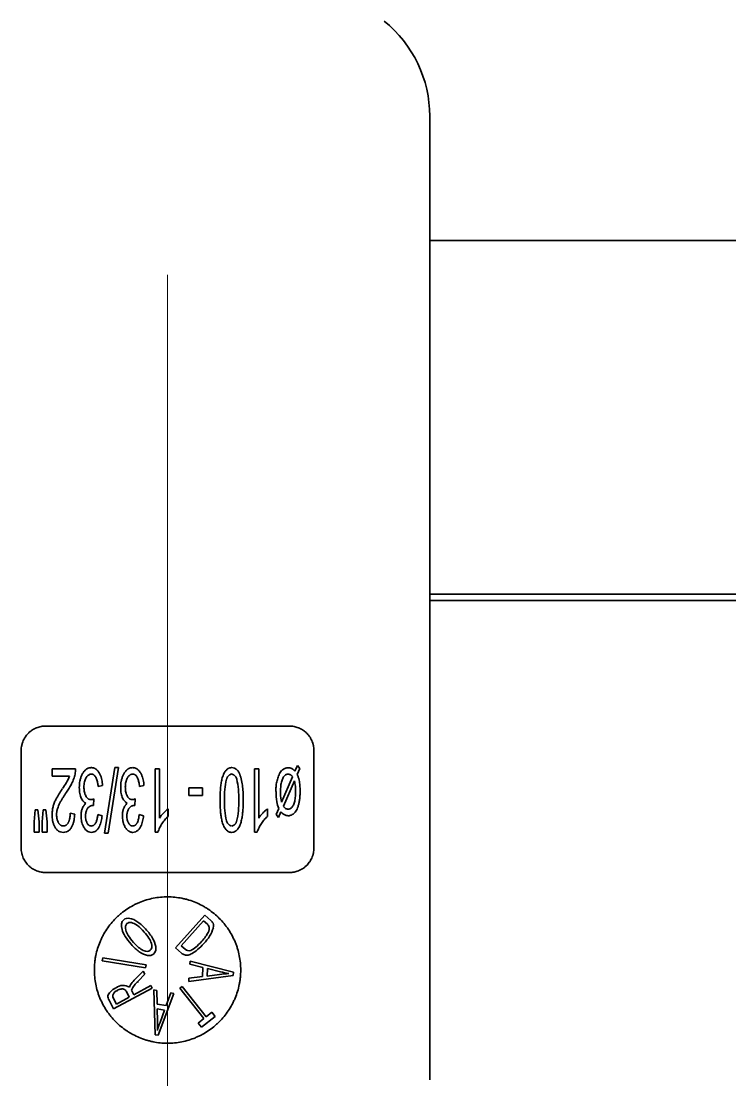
# Model space of a CAD drawing. Extents: x 5819 to 10669, y -850 to 3886.
# Drawn here: x 8654.17 to 8683.22, y 2699.13 to 2742.52 of the extents above; entities that cross this region are included whole.
import ezdxf

# ---------------------------------------------------------------- set-up
doc = ezdxf.new("R2010")
doc.units = 0
doc.header["$LTSCALE"] = 5
doc.layers.get('0').update_dxf_attribs({"linetype": 'CONTINUOUS', "lineweight": 0})
doc.layers.add('1', color=7, linetype='CONTINUOUS', true_color=0xffffff)

msp = doc.modelspace()

# ---------------------------------------------------------------- linework, layer by layer
at = {"color": 4}
msp.add_line((8660.173, 2732.126), (8660.173, 2632.126), dxfattribs=at)
at = {"layer": '1', "color": 7, "linetype": 'Continuous', "lineweight": 35}
for p, q in [((8670.923, 2699.126), (8670.923, 2738.626)), ((9198.073, 2733.526), (8670.923, 2733.526)), ((8850.538, 2719.037), (8670.923, 2719.037)), ((8850.551, 2718.778), (8670.923, 2718.778)), ((8665.173, 2713.626), (8655.173, 2713.626)), ((8654.173, 2708.626), (8654.173, 2712.626)), ((8666.173, 2712.626), (8666.173, 2708.626)), ((8655.439, 2711.879), (8656.404, 2711.879)), ((8655.439, 2711.879), (8655.439, 2711.571)), ((8657.593, 2709.235), (8658.015, 2711.922)), ((8658.159, 2711.922), (8657.737, 2709.235)), ((8658.015, 2711.922), (8658.159, 2711.922)), ((8659.664, 2711.879), (8659.842, 2711.879)), ((8659.664, 2711.879), (8659.664, 2709.279)), ((8659.842, 2709.845), (8659.842, 2711.879)), ((8663.734, 2711.879), (8663.912, 2711.879)), ((8663.734, 2711.879), (8663.734, 2709.279)), ((8663.912, 2709.845), (8663.912, 2711.879)), ((8665.397, 2711.778), (8665.5, 2712.017)), ((8665.595, 2711.89), (8665.488, 2711.643)), ((8665.5, 2712.017), (8665.595, 2711.89)), ((8656.154, 2711.571), (8655.439, 2711.571)), ((8664.85, 2710.513), (8665.296, 2711.548)), ((8665.375, 2711.381), (8664.925, 2710.341)), ((8657.509, 2711.189), (8657.331, 2711.147)), ((8659.206, 2711.189), (8659.027, 2711.147)), ((8661.051, 2711.098), (8661.602, 2711.098)), ((8661.051, 2711.098), (8661.051, 2710.777)), ((8661.602, 2710.777), (8661.602, 2711.098)), ((8657.137, 2710.366), (8657.157, 2710.646)), ((8658.833, 2710.367), (8658.853, 2710.646)), ((8661.602, 2710.777), (8661.051, 2710.777)), ((8654.705, 2709.705), (8654.753, 2710.2)), ((8654.753, 2710.2), (8654.86, 2710.2)), ((8654.86, 2710.2), (8654.909, 2709.705)), ((8655.034, 2709.705), (8655.08, 2710.2)), ((8655.08, 2710.2), (8655.189, 2710.2)), ((8655.189, 2710.2), (8655.238, 2709.705)), ((8656.186, 2710.053), (8656.37, 2710.02)), ((8657.313, 2710), (8657.492, 2709.942)), ((8659.01, 2710), (8659.188, 2709.942)), ((8660.201, 2709.92), (8660.201, 2710.229)), ((8664.271, 2709.92), (8664.271, 2710.229)), ((8664.63, 2710.004), (8664.737, 2710.25)), ((8664.727, 2709.879), (8664.63, 2710.004)), ((8664.824, 2710.106), (8664.727, 2709.879)), ((8654.705, 2709.705), (8654.705, 2709.279)), ((8654.909, 2709.279), (8654.909, 2709.705)), ((8655.034, 2709.705), (8655.034, 2709.279)), ((8655.238, 2709.279), (8655.238, 2709.705)), ((8654.909, 2709.279), (8654.705, 2709.279)), ((8655.238, 2709.279), (8655.034, 2709.279)), ((8657.737, 2709.235), (8657.593, 2709.235)), ((8659.778, 2709.279), (8659.664, 2709.279)), ((8663.852, 2709.279), (8663.734, 2709.279)), ((8655.173, 2707.626), (8665.173, 2707.626)), ((8661.705, 2705.878), (8660.506, 2704.535)), ((8660.737, 2704.614), (8661.652, 2705.64)), ((8661.652, 2705.64), (8661.806, 2705.502)), ((8661.948, 2705.661), (8661.705, 2705.878)), ((8660.506, 2704.535), (8660.748, 2704.319)), ((8660.891, 2704.477), (8660.737, 2704.614)), ((8657.519, 2704.127), (8657.5, 2704.01)), ((8657.5, 2704.01), (8659.275, 2703.716)), ((8659.295, 2703.834), (8657.519, 2704.127)), ((8661.089, 2703.866), (8661.097, 2703.992)), ((8662.872, 2703.535), (8661.097, 2703.992)), ((8659.173, 2703.584), (8658.81, 2703.209)), ((8658.97, 2703.171), (8659.244, 2703.454)), ((8659.244, 2703.454), (8659.173, 2703.584)), ((8659.275, 2703.716), (8659.295, 2703.834)), ((8661.089, 2703.866), (8661.627, 2703.735)), ((8661.627, 2703.735), (8661.604, 2703.357)), ((8661.799, 2703.382), (8661.818, 2703.687)), ((8662.303, 2703.444), (8661.799, 2703.382)), ((8661.818, 2703.687), (8662.34, 2703.556)), ((8662.872, 2703.535), (8662.864, 2703.408)), ((8661.045, 2703.151), (8662.864, 2703.408)), ((8661.045, 2703.151), (8661.053, 2703.287)), ((8661.604, 2703.357), (8661.053, 2703.287)), ((8657.964, 2702.033), (8659.549, 2702.887)), ((8658.486, 2702.74), (8658.607, 2702.515)), ((8658.788, 2702.613), (8658.718, 2702.743)), ((8659.492, 2702.992), (8658.788, 2702.613)), ((8659.549, 2702.887), (8659.492, 2702.992)), ((8659.739, 2702.788), (8659.605, 2702.811)), ((8659.605, 2702.811), (8659.66, 2700.975)), ((8659.739, 2702.788), (8659.748, 2702.234)), ((8659.786, 2700.953), (8660.435, 2702.667)), ((8660.311, 2702.689), (8660.121, 2702.169)), ((8660.435, 2702.667), (8660.311, 2702.689)), ((8660.776, 2702.956), (8660.683, 2702.882)), ((8660.683, 2702.882), (8661.666, 2701.636)), ((8661.76, 2701.71), (8660.776, 2702.956)), ((8657.775, 2702.385), (8657.964, 2702.033)), ((8658.083, 2702.233), (8657.933, 2702.511)), ((8658.607, 2702.515), (8658.083, 2702.233)), ((8660.121, 2702.169), (8659.748, 2702.234)), ((8659.751, 2702.037), (8659.758, 2701.529)), ((8659.751, 2702.037), (8660.053, 2701.984)), ((8660.053, 2701.984), (8659.865, 2701.479)), ((8661.565, 2701.285), (8662.124, 2701.727)), ((8661.992, 2701.893), (8661.76, 2701.71)), ((8662.124, 2701.727), (8661.992, 2701.893)), ((8661.666, 2701.636), (8661.433, 2701.452)), ((8661.433, 2701.452), (8661.565, 2701.285)), ((8659.66, 2700.975), (8659.786, 2700.953))]:
    msp.add_line(p, q, dxfattribs=at)
for centre, radius, start, end in [((8665.923, 2738.626), 5, 0, 51.1508), ((8661.678, 2705.358), 0.405, 27.0957, 48.2605), ((8660.553, 2705.825), 1.569, 315.1419, 342.8269), ((8661.631, 2705.306), 0.263, 17.1388, 48.2605), ((8661.741, 2705.434), 0.317, 346.8867, 20.1022), ((8661.044, 2704.648), 0.23, 228.2605, 291.4392), ((8663.375, 2695.403), 8.112, 94.9161, 97.5911), ((8663.385, 2707.727), 4.3, 255.9385, 260.5571), ((8658.986, 2702.814), 0.39, 149.005, 164.3647), ((8659.857, 2702.193), 1.459, 135.875, 145.744), ((8659.537, 2702.43), 0.922, 127.4414, 155.8018), ((8658.164, 2702.551), 0.235, 101.8972, 189.9808), ((8658.354, 2702.534), 0.462, 56.3406, 129.2567), ((8658.894, 2702.837), 0.2, 188.3447, 208.311), ((8651.648, 2701.348), 8.112, 358.6035, 1.2786), ((8663.896, 2699.982), 4.3, 159.6259, 164.2445)]:
    msp.add_arc(centre, radius, start, end, dxfattribs=at)
for points, knots in [([(8654.173, 2712.626), (8654.173, 2712.698), (8654.18, 2712.768), (8654.199, 2712.853), (8654.203, 2712.87), (8654.212, 2712.904), (8654.217, 2712.921), (8654.233, 2712.97), (8654.246, 2713.002), (8654.274, 2713.065), (8654.289, 2713.095), (8654.314, 2713.139), (8654.323, 2713.153), (8654.341, 2713.181), (8654.35, 2713.195), (8654.399, 2713.263), (8654.442, 2713.312), (8654.501, 2713.367), (8654.513, 2713.378), (8654.537, 2713.398), (8654.55, 2713.409), (8654.588, 2713.438), (8654.614, 2713.456), (8654.694, 2713.506), (8654.75, 2713.534), (8654.837, 2713.569), (8654.867, 2713.579), (8654.926, 2713.596), (8654.957, 2713.603), (8655.048, 2713.62), (8655.11, 2713.626), (8655.173, 2713.626)], [0, 0, 0, 0, 0.125, 0.125, 0.15625, 0.15625, 0.1875, 0.1875, 0.25, 0.25, 0.3125, 0.3125, 0.34375, 0.34375, 0.375, 0.375, 0.5, 0.5, 0.53125, 0.53125, 0.5625, 0.5625, 0.625, 0.625, 0.75, 0.75, 0.8125, 0.8125, 0.875, 0.875, 1, 1, 1, 1]), ([(8666.173, 2712.626), (8666.173, 2712.698), (8666.165, 2712.768), (8666.147, 2712.853), (8666.143, 2712.87), (8666.134, 2712.904), (8666.129, 2712.921), (8666.112, 2712.97), (8666.1, 2713.002), (8666.072, 2713.065), (8666.057, 2713.095), (8666.032, 2713.139), (8666.023, 2713.153), (8666.005, 2713.181), (8665.995, 2713.195), (8665.947, 2713.263), (8665.904, 2713.312), (8665.845, 2713.367), (8665.833, 2713.378), (8665.808, 2713.398), (8665.796, 2713.409), (8665.758, 2713.438), (8665.732, 2713.456), (8665.652, 2713.506), (8665.596, 2713.534), (8665.508, 2713.569), (8665.479, 2713.579), (8665.419, 2713.596), (8665.389, 2713.603), (8665.298, 2713.62), (8665.236, 2713.626), (8665.173, 2713.626)], [0, 0, 0, 0, 0.125, 0.125, 0.15625, 0.15625, 0.1875, 0.1875, 0.25, 0.25, 0.3125, 0.3125, 0.34375, 0.34375, 0.375, 0.375, 0.5, 0.5, 0.53125, 0.53125, 0.5625, 0.5625, 0.625, 0.625, 0.75, 0.75, 0.8125, 0.8125, 0.875, 0.875, 1, 1, 1, 1]), ([(8657.048, 2711.922), (8657.026, 2711.922), (8656.994, 2711.92), (8656.963, 2711.913), (8656.943, 2711.907), (8656.933, 2711.904), (8656.903, 2711.892), (8656.884, 2711.883), (8656.856, 2711.866), (8656.847, 2711.86), (8656.83, 2711.847), (8656.822, 2711.84), (8656.797, 2711.818), (8656.782, 2711.803), (8656.754, 2711.771), (8656.74, 2711.754), (8656.715, 2711.718), (8656.703, 2711.7), (8656.681, 2711.662), (8656.671, 2711.642), (8656.643, 2711.584), (8656.627, 2711.543), (8656.606, 2711.48), (8656.6, 2711.459), (8656.589, 2711.416), (8656.584, 2711.395), (8656.563, 2711.286), (8656.556, 2711.198), (8656.556, 2711.11)], [0, 0, 0, 0, 0.0625, 0.09375, 0.09375, 0.125, 0.125, 0.1875, 0.1875, 0.21875, 0.21875, 0.25, 0.25, 0.3125, 0.3125, 0.375, 0.375, 0.4375, 0.4375, 0.5, 0.5, 0.625, 0.625, 0.6875, 0.6875, 0.75, 0.75, 1, 1, 1, 1]), ([(8657.509, 2711.189), (8657.507, 2711.229), (8657.504, 2711.269), (8657.493, 2711.347), (8657.487, 2711.386), (8657.47, 2711.464), (8657.459, 2711.502), (8657.441, 2711.558), (8657.434, 2711.577), (8657.419, 2711.614), (8657.411, 2711.632), (8657.385, 2711.686), (8657.365, 2711.721), (8657.33, 2711.769), (8657.318, 2711.784), (8657.298, 2711.806), (8657.291, 2711.813), (8657.276, 2711.827), (8657.269, 2711.834), (8657.246, 2711.853), (8657.231, 2711.864), (8657.205, 2711.88), (8657.197, 2711.885), (8657.179, 2711.893), (8657.153, 2711.905), (8657.125, 2711.913), (8657.096, 2711.919), (8657.087, 2711.92), (8657.067, 2711.922), (8657.057, 2711.922), (8657.048, 2711.922)], [0, 0, 0, 0, 0.125, 0.125, 0.25, 0.25, 0.375, 0.375, 0.4375, 0.4375, 0.5, 0.5, 0.625, 0.625, 0.6875, 0.6875, 0.71875, 0.71875, 0.75, 0.75, 0.8125, 0.8125, 0.84375, 0.84375, 0.875, 0.9375, 0.9375, 0.96875, 0.96875, 1, 1, 1, 1]), ([(8658.744, 2711.922), (8658.722, 2711.922), (8658.69, 2711.919), (8658.658, 2711.912), (8658.637, 2711.906), (8658.626, 2711.903), (8658.596, 2711.891), (8658.577, 2711.881), (8658.549, 2711.863), (8658.54, 2711.857), (8658.523, 2711.844), (8658.514, 2711.837), (8658.49, 2711.815), (8658.475, 2711.799), (8658.446, 2711.766), (8658.433, 2711.749), (8658.414, 2711.722), (8658.408, 2711.713), (8658.397, 2711.694), (8658.38, 2711.666), (8658.365, 2711.638), (8658.337, 2711.579), (8658.321, 2711.538), (8658.301, 2711.476), (8658.295, 2711.455), (8658.284, 2711.412), (8658.28, 2711.391), (8658.259, 2711.284), (8658.253, 2711.197), (8658.253, 2711.11)], [0, 0, 0, 0, 0.0625, 0.09375, 0.09375, 0.125, 0.125, 0.1875, 0.1875, 0.21875, 0.21875, 0.25, 0.25, 0.3125, 0.3125, 0.375, 0.375, 0.40625, 0.40625, 0.4375, 0.5, 0.5, 0.625, 0.625, 0.6875, 0.6875, 0.75, 0.75, 1, 1, 1, 1]), ([(8659.206, 2711.189), (8659.201, 2711.268), (8659.192, 2711.346), (8659.167, 2711.461), (8659.157, 2711.498), (8659.138, 2711.554), (8659.132, 2711.573), (8659.117, 2711.61), (8659.109, 2711.628), (8659.083, 2711.682), (8659.064, 2711.717), (8659.029, 2711.765), (8659.016, 2711.781), (8658.99, 2711.811), (8658.976, 2711.824), (8658.954, 2711.844), (8658.946, 2711.85), (8658.93, 2711.862), (8658.922, 2711.867), (8658.896, 2711.883), (8658.879, 2711.892), (8658.851, 2711.903), (8658.842, 2711.907), (8658.823, 2711.912), (8658.813, 2711.915), (8658.784, 2711.92), (8658.764, 2711.922), (8658.744, 2711.922)], [0, 0, 0, 0, 0.25, 0.25, 0.375, 0.375, 0.4375, 0.4375, 0.5, 0.5, 0.625, 0.625, 0.6875, 0.6875, 0.75, 0.75, 0.78125, 0.78125, 0.8125, 0.8125, 0.875, 0.875, 0.90625, 0.90625, 0.9375, 0.9375, 1, 1, 1, 1]), ([(8662.327, 2710.596), (8662.327, 2710.661), (8662.328, 2710.725), (8662.331, 2710.853), (8662.334, 2710.917), (8662.342, 2711.045), (8662.348, 2711.108), (8662.363, 2711.236), (8662.372, 2711.299), (8662.391, 2711.393), (8662.397, 2711.425), (8662.413, 2711.487), (8662.422, 2711.517), (8662.441, 2711.578), (8662.452, 2711.609), (8662.478, 2711.668), (8662.492, 2711.696), (8662.516, 2711.738), (8662.524, 2711.751), (8662.543, 2711.778), (8662.552, 2711.79), (8662.573, 2711.814), (8662.583, 2711.826), (8662.606, 2711.848), (8662.619, 2711.858), (8662.644, 2711.877), (8662.658, 2711.885), (8662.679, 2711.895), (8662.686, 2711.899), (8662.701, 2711.905), (8662.708, 2711.907), (8662.731, 2711.914), (8662.746, 2711.918), (8662.777, 2711.922), (8662.792, 2711.922), (8662.808, 2711.922)], [0, 0, 0, 0, 0.125, 0.125, 0.25, 0.25, 0.375, 0.375, 0.5, 0.5, 0.5625, 0.5625, 0.625, 0.625, 0.6875, 0.6875, 0.75, 0.75, 0.78125, 0.78125, 0.8125, 0.8125, 0.84375, 0.84375, 0.875, 0.875, 0.90625, 0.90625, 0.921875, 0.921875, 0.9375, 0.9375, 0.96875, 0.96875, 1, 1, 1, 1]), ([(8662.808, 2711.924), (8662.845, 2711.919), (8662.88, 2711.91), (8662.931, 2711.888), (8662.948, 2711.88), (8662.979, 2711.86), (8662.994, 2711.85), (8663.015, 2711.832), (8663.022, 2711.826), (8663.036, 2711.813), (8663.042, 2711.807), (8663.061, 2711.786), (8663.084, 2711.757), (8663.103, 2711.725), (8663.115, 2711.699), (8663.119, 2711.691), (8663.126, 2711.673), (8663.13, 2711.664), (8663.132, 2711.655)], [0, 0, 0, 0, 0.25, 0.25, 0.375, 0.375, 0.5, 0.5, 0.5625, 0.5625, 0.625, 0.625, 0.75, 0.875, 0.875, 0.9375, 0.9375, 1, 1, 1, 1]), ([(8664.619, 2710.939), (8664.615, 2711.008), (8664.616, 2711.075), (8664.626, 2711.21), (8664.636, 2711.277), (8664.657, 2711.376), (8664.665, 2711.409), (8664.684, 2711.474), (8664.694, 2711.506), (8664.729, 2711.601), (8664.755, 2711.662), (8664.786, 2711.721)], [0, 0, 0, 0, 0.25, 0.25, 0.5, 0.5, 0.625, 0.625, 0.75, 0.75, 1, 1, 1, 1]), ([(8664.788, 2711.72), (8664.806, 2711.751), (8664.827, 2711.778), (8664.857, 2711.809), (8664.864, 2711.814), (8664.876, 2711.826), (8664.883, 2711.831), (8664.903, 2711.847), (8664.931, 2711.866), (8664.96, 2711.881), (8664.983, 2711.891), (8664.991, 2711.894), (8665.006, 2711.9), (8665.014, 2711.902), (8665.053, 2711.914), (8665.085, 2711.919), (8665.117, 2711.921)], [0, 0, 0, 0, 0.25, 0.25, 0.3125, 0.3125, 0.375, 0.375, 0.5, 0.625, 0.625, 0.6875, 0.6875, 0.75, 0.75, 1, 1, 1, 1]), ([(8665.117, 2711.921), (8665.144, 2711.92), (8665.17, 2711.916), (8665.208, 2711.906), (8665.221, 2711.902), (8665.246, 2711.893), (8665.258, 2711.887), (8665.294, 2711.869), (8665.317, 2711.855), (8665.349, 2711.829), (8665.359, 2711.82), (8665.379, 2711.8), (8665.388, 2711.789), (8665.397, 2711.778)], [0, 0, 0, 0, 0.25, 0.25, 0.375, 0.375, 0.5, 0.5, 0.75, 0.75, 0.875, 0.875, 1, 1, 1, 1]), ([(8655.872, 2711.071), (8655.929, 2711.147), (8655.981, 2711.228), (8656.075, 2711.394), (8656.118, 2711.481), (8656.156, 2711.57)], [0, 0, 0, 0, 0.5, 0.5, 1, 1, 1, 1]), ([(8656.383, 2711.656), (8656.366, 2711.588), (8656.346, 2711.521), (8656.299, 2711.391), (8656.246, 2711.264), (8656.18, 2711.144), (8656.126, 2711.056), (8656.107, 2711.027), (8656.069, 2710.97), (8656.049, 2710.942), (8656.028, 2710.915)], [0, 0, 0, 0, 0.25, 0.25, 0.5, 0.75, 0.75, 0.875, 0.875, 1, 1, 1, 1]), ([(8657.331, 2711.147), (8657.325, 2711.2), (8657.317, 2711.253), (8657.301, 2711.331), (8657.295, 2711.357), (8657.281, 2711.409), (8657.273, 2711.434), (8657.254, 2711.484), (8657.243, 2711.508), (8657.224, 2711.543), (8657.217, 2711.554), (8657.201, 2711.576), (8657.193, 2711.587), (8657.175, 2711.606), (8657.165, 2711.615), (8657.149, 2711.626), (8657.144, 2711.63), (8657.133, 2711.637), (8657.127, 2711.64), (8657.109, 2711.648), (8657.097, 2711.652), (8657.072, 2711.657), (8657.059, 2711.659), (8657.046, 2711.659)], [0, 0, 0, 0, 0.25, 0.25, 0.375, 0.375, 0.5, 0.5, 0.625, 0.625, 0.6875, 0.6875, 0.75, 0.75, 0.8125, 0.8125, 0.84375, 0.84375, 0.875, 0.875, 0.9375, 0.9375, 1, 1, 1, 1]), ([(8658.742, 2711.659), (8658.728, 2711.659), (8658.714, 2711.657), (8658.686, 2711.65), (8658.673, 2711.645), (8658.648, 2711.633), (8658.636, 2711.625), (8658.613, 2711.608), (8658.602, 2711.599), (8658.582, 2711.579), (8658.573, 2711.568), (8658.556, 2711.546), (8658.548, 2711.534), (8658.526, 2711.498), (8658.513, 2711.473), (8658.497, 2711.434), (8658.492, 2711.42), (8658.483, 2711.393), (8658.479, 2711.38), (8658.467, 2711.339), (8658.461, 2711.311), (8658.447, 2711.228), (8658.443, 2711.172), (8658.443, 2711.116)], [0, 0, 0, 0, 0.0625, 0.0625, 0.125, 0.125, 0.1875, 0.1875, 0.25, 0.25, 0.3125, 0.3125, 0.375, 0.375, 0.5, 0.5, 0.5625, 0.5625, 0.625, 0.625, 0.75, 0.75, 1, 1, 1, 1]), ([(8662.8, 2711.663), (8662.775, 2711.657), (8662.751, 2711.647), (8662.717, 2711.627), (8662.706, 2711.62), (8662.686, 2711.604), (8662.676, 2711.595), (8662.658, 2711.577), (8662.65, 2711.567), (8662.634, 2711.545), (8662.62, 2711.523), (8662.609, 2711.499), (8662.6, 2711.475), (8662.596, 2711.462), (8662.593, 2711.449)], [0, 0, 0, 0, 0.25, 0.25, 0.375, 0.375, 0.5, 0.5, 0.625, 0.625, 0.75, 0.875, 0.875, 1, 1, 1, 1]), ([(8663.009, 2711.45), (8663.003, 2711.476), (8662.994, 2711.501), (8662.975, 2711.535), (8662.968, 2711.546), (8662.952, 2711.567), (8662.943, 2711.577), (8662.93, 2711.591), (8662.925, 2711.596), (8662.915, 2711.604), (8662.91, 2711.609), (8662.895, 2711.621), (8662.873, 2711.635), (8662.85, 2711.646), (8662.826, 2711.656), (8662.814, 2711.66), (8662.801, 2711.663)], [0, 0, 0, 0, 0.25, 0.25, 0.375, 0.375, 0.5, 0.5, 0.5625, 0.5625, 0.625, 0.625, 0.75, 0.875, 0.875, 1, 1, 1, 1]), ([(8663.138, 2711.657), (8663.192, 2711.484), (8663.23, 2711.31), (8663.263, 2711.045), (8663.271, 2710.956), (8663.277, 2710.777), (8663.276, 2710.687), (8663.272, 2710.597)], [0, 0, 0, 0, 0.5, 0.5, 0.75, 0.75, 1, 1, 1, 1]), ([(8665.296, 2711.548), (8665.286, 2711.564), (8665.275, 2711.579), (8665.256, 2711.598), (8665.25, 2711.604), (8665.236, 2711.616), (8665.221, 2711.626), (8665.206, 2711.634), (8665.19, 2711.642), (8665.182, 2711.645), (8665.157, 2711.654), (8665.14, 2711.657), (8665.123, 2711.659)], [0, 0, 0, 0, 0.25, 0.25, 0.375, 0.375, 0.5, 0.625, 0.625, 0.75, 0.75, 1, 1, 1, 1]), ([(8665.424, 2710.935), (8665.426, 2711.011), (8665.422, 2711.086), (8665.406, 2711.235), (8665.393, 2711.308), (8665.375, 2711.381)], [0, 0, 0, 0, 0.5, 0.5, 1, 1, 1, 1]), ([(8656.028, 2710.915), (8655.98, 2710.845), (8655.933, 2710.774), (8655.866, 2710.665), (8655.844, 2710.628), (8655.801, 2710.554), (8655.781, 2710.517), (8655.722, 2710.403), (8655.688, 2710.325), (8655.658, 2710.22), (8655.652, 2710.199), (8655.643, 2710.156), (8655.639, 2710.135), (8655.629, 2710.07), (8655.625, 2710.026), (8655.625, 2709.982)], [0, 0, 0, 0, 0.25, 0.25, 0.375, 0.375, 0.5, 0.5, 0.75, 0.75, 0.8125, 0.8125, 0.875, 0.875, 1, 1, 1, 1]), ([(8656.826, 2710.47), (8656.808, 2710.478), (8656.773, 2710.497), (8656.723, 2710.539), (8656.677, 2710.595), (8656.635, 2710.668), (8656.601, 2710.756), (8656.576, 2710.859), (8656.56, 2710.976), (8656.556, 2711.063), (8656.556, 2711.11)], [0, 0, 0, 0, 0.122262, 0.247653, 0.373044, 0.498435, 0.623827, 0.749218, 0.874609, 1, 1, 1, 1]), ([(8656.746, 2711.116), (8656.746, 2711.061), (8656.75, 2711.008), (8656.764, 2710.929), (8656.769, 2710.903), (8656.78, 2710.865), (8656.784, 2710.852), (8656.793, 2710.826), (8656.798, 2710.814), (8656.814, 2710.776), (8656.826, 2710.753), (8656.848, 2710.719), (8656.855, 2710.709), (8656.872, 2710.688), (8656.881, 2710.678), (8656.901, 2710.66), (8656.911, 2710.652), (8656.933, 2710.637), (8656.945, 2710.631), (8656.968, 2710.621), (8656.981, 2710.617), (8657, 2710.613), (8657.007, 2710.612), (8657.02, 2710.611), (8657.026, 2710.61), (8657.033, 2710.61)], [0, 0, 0, 0, 0.25, 0.25, 0.375, 0.375, 0.4375, 0.4375, 0.5, 0.5, 0.625, 0.625, 0.6875, 0.6875, 0.75, 0.75, 0.8125, 0.8125, 0.875, 0.875, 0.9375, 0.9375, 0.96875, 0.96875, 1, 1, 1, 1]), ([(8658.523, 2710.47), (8658.505, 2710.478), (8658.469, 2710.497), (8658.418, 2710.54), (8658.372, 2710.597), (8658.331, 2710.67), (8658.297, 2710.758), (8658.272, 2710.86), (8658.256, 2710.977), (8658.253, 2711.064), (8658.253, 2711.11)], [0, 0, 0, 0, 0.122256, 0.247648, 0.37304, 0.498432, 0.623824, 0.749216, 0.874608, 1, 1, 1, 1]), ([(8658.443, 2711.116), (8658.443, 2711.062), (8658.447, 2711.009), (8658.46, 2710.931), (8658.465, 2710.906), (8658.476, 2710.867), (8658.48, 2710.855), (8658.488, 2710.829), (8658.493, 2710.817), (8658.508, 2710.78), (8658.52, 2710.756), (8658.542, 2710.722), (8658.55, 2710.711), (8658.566, 2710.69), (8658.576, 2710.68), (8658.595, 2710.662), (8658.605, 2710.654), (8658.622, 2710.642), (8658.628, 2710.639), (8658.639, 2710.632), (8658.645, 2710.629), (8658.663, 2710.621), (8658.676, 2710.617), (8658.696, 2710.613), (8658.702, 2710.612), (8658.716, 2710.611), (8658.722, 2710.61), (8658.729, 2710.61)], [0, 0, 0, 0, 0.25, 0.25, 0.375, 0.375, 0.4375, 0.4375, 0.5, 0.5, 0.625, 0.625, 0.6875, 0.6875, 0.75, 0.75, 0.8125, 0.8125, 0.84375, 0.84375, 0.875, 0.875, 0.9375, 0.9375, 0.96875, 0.96875, 1, 1, 1, 1]), ([(8655.44, 2709.99), (8655.44, 2710.045), (8655.444, 2710.099), (8655.457, 2710.207), (8655.467, 2710.26), (8655.487, 2710.338), (8655.494, 2710.364), (8655.51, 2710.416), (8655.519, 2710.442), (8655.548, 2710.518), (8655.57, 2710.567), (8655.595, 2710.614)], [0, 0, 0, 0, 0.25, 0.25, 0.5, 0.5, 0.625, 0.625, 0.75, 0.75, 1, 1, 1, 1]), ([(8656.628, 2709.942), (8656.625, 2709.992), (8656.627, 2710.04), (8656.637, 2710.112), (8656.642, 2710.136), (8656.655, 2710.184), (8656.662, 2710.207), (8656.688, 2710.275), (8656.71, 2710.318), (8656.762, 2710.399), (8656.792, 2710.436), (8656.826, 2710.47)], [0, 0, 0, 0, 0.25, 0.25, 0.375, 0.375, 0.5, 0.5, 0.75, 0.75, 1, 1, 1, 1]), ([(8657.033, 2710.61), (8657.055, 2710.612), (8657.076, 2710.616), (8657.117, 2710.628), (8657.137, 2710.636), (8657.157, 2710.646)], [0, 0, 0, 0, 0.5, 0.5, 1, 1, 1, 1]), ([(8658.324, 2709.942), (8658.321, 2709.991), (8658.323, 2710.04), (8658.334, 2710.111), (8658.338, 2710.135), (8658.348, 2710.17), (8658.351, 2710.182), (8658.358, 2710.205), (8658.362, 2710.217), (8658.383, 2710.273), (8658.405, 2710.316), (8658.438, 2710.367), (8658.445, 2710.377), (8658.459, 2710.397), (8658.481, 2710.426), (8658.505, 2710.453), (8658.523, 2710.47)], [0, 0, 0, 0, 0.25, 0.25, 0.375, 0.375, 0.4375, 0.4375, 0.5, 0.5, 0.75, 0.75, 0.8125, 0.8125, 0.875, 1, 1, 1, 1]), ([(8658.729, 2710.61), (8658.751, 2710.612), (8658.772, 2710.616), (8658.803, 2710.625), (8658.813, 2710.628), (8658.833, 2710.636), (8658.843, 2710.641), (8658.853, 2710.646)], [0, 0, 0, 0, 0.5, 0.5, 0.75, 0.75, 1, 1, 1, 1]), ([(8662.327, 2710.596), (8662.327, 2710.533), (8662.328, 2710.469), (8662.331, 2710.341), (8662.334, 2710.277), (8662.342, 2710.15), (8662.347, 2710.086), (8662.362, 2709.96), (8662.371, 2709.896), (8662.396, 2709.772), (8662.411, 2709.71), (8662.441, 2709.62), (8662.452, 2709.59), (8662.476, 2709.531), (8662.49, 2709.502), (8662.513, 2709.46), (8662.521, 2709.446), (8662.539, 2709.419), (8662.548, 2709.406), (8662.578, 2709.369), (8662.6, 2709.347), (8662.631, 2709.323), (8662.638, 2709.318), (8662.651, 2709.31), (8662.672, 2709.298), (8662.693, 2709.288), (8662.716, 2709.281), (8662.723, 2709.279), (8662.738, 2709.275), (8662.761, 2709.27), (8662.785, 2709.269), (8662.801, 2709.269)], [0, 0, 0, 0, 0.125, 0.125, 0.25, 0.25, 0.375, 0.375, 0.5, 0.5, 0.625, 0.625, 0.6875, 0.6875, 0.75, 0.75, 0.78125, 0.78125, 0.8125, 0.8125, 0.875, 0.875, 0.890625, 0.890625, 0.90625, 0.9375, 0.9375, 0.953125, 0.953125, 0.96875, 1, 1, 1, 1]), ([(8663.276, 2710.596), (8663.276, 2710.532), (8663.275, 2710.468), (8663.272, 2710.34), (8663.269, 2710.276), (8663.261, 2710.149), (8663.255, 2710.085), (8663.24, 2709.958), (8663.231, 2709.894), (8663.213, 2709.801), (8663.206, 2709.769), (8663.191, 2709.708), (8663.182, 2709.677), (8663.168, 2709.631), (8663.162, 2709.616), (8663.151, 2709.586), (8663.146, 2709.571), (8663.127, 2709.527), (8663.113, 2709.498), (8663.089, 2709.457), (8663.081, 2709.443), (8663.063, 2709.417), (8663.044, 2709.392), (8663.023, 2709.368), (8663.006, 2709.352), (8663, 2709.347), (8662.988, 2709.336), (8662.982, 2709.331), (8662.963, 2709.317), (8662.95, 2709.309), (8662.929, 2709.298), (8662.922, 2709.295), (8662.908, 2709.289), (8662.9, 2709.286), (8662.863, 2709.273), (8662.832, 2709.269), (8662.801, 2709.269)], [0, 0, 0, 0, 0.125, 0.125, 0.25, 0.25, 0.375, 0.375, 0.5, 0.5, 0.5625, 0.5625, 0.625, 0.625, 0.65625, 0.65625, 0.6875, 0.6875, 0.75, 0.75, 0.78125, 0.78125, 0.8125, 0.84375, 0.84375, 0.859375, 0.859375, 0.875, 0.875, 0.90625, 0.90625, 0.921875, 0.921875, 0.9375, 0.9375, 1, 1, 1, 1]), ([(8655.896, 2709.269), (8655.858, 2709.269), (8655.822, 2709.274), (8655.777, 2709.289), (8655.768, 2709.292), (8655.751, 2709.3), (8655.725, 2709.312), (8655.701, 2709.327), (8655.678, 2709.344), (8655.67, 2709.35), (8655.656, 2709.363), (8655.648, 2709.369), (8655.628, 2709.39), (8655.615, 2709.404), (8655.59, 2709.435), (8655.579, 2709.451), (8655.558, 2709.484), (8655.548, 2709.502), (8655.521, 2709.555), (8655.506, 2709.592), (8655.487, 2709.649), (8655.481, 2709.669), (8655.471, 2709.708), (8655.467, 2709.728), (8655.455, 2709.787), (8655.45, 2709.828), (8655.442, 2709.908), (8655.441, 2709.949), (8655.441, 2709.99)], [0, 0, 0, 0, 0.125, 0.125, 0.15625, 0.15625, 0.1875, 0.25, 0.25, 0.28125, 0.28125, 0.3125, 0.3125, 0.375, 0.375, 0.4375, 0.4375, 0.5, 0.5, 0.625, 0.625, 0.6875, 0.6875, 0.75, 0.75, 0.875, 0.875, 1, 1, 1, 1]), ([(8655.625, 2709.982), (8655.625, 2709.932), (8655.629, 2709.882), (8655.641, 2709.821), (8655.644, 2709.809), (8655.65, 2709.785), (8655.653, 2709.773), (8655.665, 2709.738), (8655.674, 2709.715), (8655.69, 2709.682), (8655.696, 2709.671), (8655.708, 2709.65), (8655.722, 2709.63), (8655.737, 2709.612), (8655.75, 2709.599), (8655.754, 2709.594), (8655.763, 2709.586), (8655.767, 2709.582), (8655.781, 2709.571), (8655.791, 2709.565), (8655.806, 2709.556), (8655.811, 2709.553), (8655.822, 2709.548), (8655.827, 2709.546), (8655.854, 2709.536), (8655.877, 2709.532), (8655.9, 2709.532)], [0, 0, 0, 0, 0.25, 0.25, 0.3125, 0.3125, 0.375, 0.375, 0.5, 0.5, 0.5625, 0.5625, 0.625, 0.6875, 0.6875, 0.71875, 0.71875, 0.75, 0.75, 0.8125, 0.8125, 0.84375, 0.84375, 0.875, 0.875, 1, 1, 1, 1]), ([(8655.896, 2709.269), (8655.935, 2709.269), (8655.974, 2709.274), (8656.021, 2709.288), (8656.03, 2709.292), (8656.048, 2709.299), (8656.075, 2709.311), (8656.1, 2709.327), (8656.133, 2709.351), (8656.148, 2709.364), (8656.177, 2709.393), (8656.19, 2709.409), (8656.215, 2709.441), (8656.226, 2709.459), (8656.247, 2709.494), (8656.257, 2709.513), (8656.283, 2709.569), (8656.298, 2709.608), (8656.316, 2709.668), (8656.322, 2709.688), (8656.332, 2709.729), (8656.336, 2709.75), (8656.348, 2709.811), (8656.355, 2709.852), (8656.364, 2709.936), (8656.368, 2709.978), (8656.37, 2710.02)], [0, 0, 0, 0, 0.125, 0.125, 0.15625, 0.15625, 0.1875, 0.25, 0.25, 0.3125, 0.3125, 0.375, 0.375, 0.4375, 0.4375, 0.5, 0.5, 0.625, 0.625, 0.6875, 0.6875, 0.75, 0.75, 0.875, 0.875, 1, 1, 1, 1]), ([(8656.186, 2710.053), (8656.185, 2709.997), (8656.182, 2709.942), (8656.169, 2709.859), (8656.164, 2709.832), (8656.154, 2709.791), (8656.15, 2709.778), (8656.142, 2709.751), (8656.137, 2709.738), (8656.127, 2709.712), (8656.121, 2709.7), (8656.109, 2709.675), (8656.102, 2709.663), (8656.08, 2709.628), (8656.063, 2709.607), (8656.038, 2709.584), (8656.033, 2709.58), (8656.023, 2709.572), (8656.006, 2709.56), (8655.989, 2709.551), (8655.97, 2709.544), (8655.964, 2709.542), (8655.952, 2709.538), (8655.933, 2709.534), (8655.913, 2709.532), (8655.9, 2709.532)], [0, 0, 0, 0, 0.25, 0.25, 0.375, 0.375, 0.4375, 0.4375, 0.5, 0.5, 0.5625, 0.5625, 0.625, 0.625, 0.75, 0.75, 0.78125, 0.78125, 0.8125, 0.875, 0.875, 0.90625, 0.90625, 0.9375, 1, 1, 1, 1]), ([(8656.812, 2709.936), (8656.812, 2709.986), (8656.816, 2710.036), (8656.831, 2710.108), (8656.837, 2710.132), (8656.85, 2710.167), (8656.854, 2710.179), (8656.865, 2710.201), (8656.876, 2710.223), (8656.889, 2710.244), (8656.903, 2710.264), (8656.911, 2710.274), (8656.935, 2710.301), (8656.953, 2710.317), (8656.979, 2710.333), (8656.984, 2710.336), (8656.995, 2710.342), (8657.011, 2710.351), (8657.039, 2710.361), (8657.062, 2710.366), (8657.086, 2710.37), (8657.098, 2710.371), (8657.11, 2710.37)], [0, 0, 0, 0, 0.25, 0.25, 0.375, 0.375, 0.4375, 0.4375, 0.5, 0.5625, 0.5625, 0.625, 0.625, 0.75, 0.75, 0.78125, 0.78125, 0.8125, 0.875, 0.9375, 0.9375, 1, 1, 1, 1]), ([(8657.05, 2709.53), (8657.074, 2709.53), (8657.097, 2709.535), (8657.13, 2709.549), (8657.141, 2709.555), (8657.16, 2709.569), (8657.169, 2709.577), (8657.195, 2709.603), (8657.21, 2709.623), (8657.229, 2709.655), (8657.234, 2709.666), (8657.245, 2709.688), (8657.25, 2709.699), (8657.263, 2709.733), (8657.271, 2709.757), (8657.284, 2709.804), (8657.289, 2709.828), (8657.303, 2709.901), (8657.309, 2709.951), (8657.313, 2710)], [0, 0, 0, 0, 0.125, 0.125, 0.1875, 0.1875, 0.25, 0.25, 0.375, 0.375, 0.4375, 0.4375, 0.5, 0.5, 0.625, 0.625, 0.75, 0.75, 1, 1, 1, 1]), ([(8657.137, 2710.366), (8657.132, 2710.368), (8657.128, 2710.368), (8657.118, 2710.37), (8657.114, 2710.37), (8657.109, 2710.371)], [0, 0, 0, 0, 0.5, 0.5, 1, 1, 1, 1]), ([(8658.807, 2710.37), (8658.782, 2710.371), (8658.758, 2710.367), (8658.729, 2710.358), (8658.723, 2710.356), (8658.711, 2710.352), (8658.695, 2710.345), (8658.679, 2710.336), (8658.658, 2710.322), (8658.648, 2710.314), (8658.63, 2710.298), (8658.621, 2710.29), (8658.605, 2710.271), (8658.598, 2710.262), (8658.583, 2710.241), (8658.577, 2710.231), (8658.559, 2710.199), (8658.549, 2710.177), (8658.537, 2710.142), (8658.534, 2710.13), (8658.527, 2710.106), (8658.524, 2710.094), (8658.512, 2710.034), (8658.508, 2709.986), (8658.508, 2709.936)], [0, 0, 0, 0, 0.125, 0.125, 0.15625, 0.15625, 0.1875, 0.25, 0.25, 0.3125, 0.3125, 0.375, 0.375, 0.4375, 0.4375, 0.5, 0.5, 0.625, 0.625, 0.6875, 0.6875, 0.75, 0.75, 1, 1, 1, 1]), ([(8658.746, 2709.53), (8658.758, 2709.53), (8658.77, 2709.531), (8658.788, 2709.535), (8658.794, 2709.537), (8658.806, 2709.541), (8658.812, 2709.543), (8658.828, 2709.55), (8658.839, 2709.557), (8658.854, 2709.567), (8658.859, 2709.571), (8658.868, 2709.579), (8658.881, 2709.592), (8658.893, 2709.606), (8658.907, 2709.626), (8658.914, 2709.636), (8658.933, 2709.668), (8658.943, 2709.69), (8658.96, 2709.736), (8658.968, 2709.759), (8658.98, 2709.807), (8658.986, 2709.831), (8658.999, 2709.903), (8659.005, 2709.951), (8659.01, 2710)], [0, 0, 0, 0, 0.0625, 0.0625, 0.09375, 0.09375, 0.125, 0.125, 0.1875, 0.1875, 0.21875, 0.21875, 0.25, 0.3125, 0.3125, 0.375, 0.375, 0.5, 0.5, 0.625, 0.625, 0.75, 0.75, 1, 1, 1, 1]), ([(8659.842, 2709.845), (8659.889, 2709.921), (8659.943, 2709.991), (8660.062, 2710.119), (8660.128, 2710.177), (8660.201, 2710.229)], [0, 0, 0, 0, 0.5, 0.5, 1, 1, 1, 1]), ([(8663.913, 2709.845), (8663.96, 2709.922), (8664.014, 2709.992), (8664.104, 2710.088), (8664.135, 2710.119), (8664.185, 2710.162), (8664.202, 2710.176), (8664.236, 2710.204), (8664.253, 2710.217), (8664.271, 2710.229)], [0, 0, 0, 0, 0.5, 0.5, 0.75, 0.75, 0.875, 0.875, 1, 1, 1, 1]), ([(8665.116, 2709.951), (8665.089, 2709.954), (8665.061, 2709.959), (8665.022, 2709.97), (8665.009, 2709.975), (8664.983, 2709.985), (8664.97, 2709.991), (8664.932, 2710.011), (8664.908, 2710.026), (8664.875, 2710.053), (8664.864, 2710.063), (8664.843, 2710.084), (8664.833, 2710.095), (8664.824, 2710.106)], [0, 0, 0, 0, 0.25, 0.25, 0.375, 0.375, 0.5, 0.5, 0.75, 0.75, 0.875, 0.875, 1, 1, 1, 1]), ([(8664.925, 2710.34), (8664.935, 2710.323), (8664.948, 2710.307), (8664.968, 2710.285), (8664.976, 2710.279), (8664.991, 2710.266), (8664.999, 2710.26), (8665.023, 2710.244), (8665.04, 2710.236), (8665.076, 2710.222), (8665.095, 2710.218), (8665.113, 2710.215)], [0, 0, 0, 0, 0.25, 0.25, 0.375, 0.375, 0.5, 0.5, 0.75, 0.75, 1, 1, 1, 1]), ([(8657.054, 2709.269), (8657.018, 2709.269), (8656.983, 2709.275), (8656.915, 2709.301), (8656.884, 2709.319), (8656.827, 2709.365), (8656.802, 2709.391), (8656.769, 2709.434), (8656.759, 2709.45), (8656.739, 2709.481), (8656.73, 2709.497), (8656.705, 2709.546), (8656.691, 2709.579), (8656.667, 2709.649), (8656.657, 2709.685), (8656.642, 2709.758), (8656.637, 2709.794), (8656.629, 2709.868), (8656.628, 2709.905), (8656.628, 2709.942)], [0, 0, 0, 0, 0.125, 0.125, 0.25, 0.25, 0.375, 0.375, 0.4375, 0.4375, 0.5, 0.5, 0.625, 0.625, 0.75, 0.75, 0.875, 0.875, 1, 1, 1, 1]), ([(8656.812, 2709.936), (8656.812, 2709.893), (8656.815, 2709.849), (8656.826, 2709.785), (8656.831, 2709.764), (8656.843, 2709.722), (8656.851, 2709.701), (8656.864, 2709.671), (8656.869, 2709.662), (8656.88, 2709.643), (8656.885, 2709.633), (8656.904, 2709.606), (8656.918, 2709.59), (8656.938, 2709.573), (8656.942, 2709.569), (8656.95, 2709.563), (8656.955, 2709.56), (8656.968, 2709.551), (8656.978, 2709.546), (8656.992, 2709.54), (8656.997, 2709.539), (8657.008, 2709.536), (8657.013, 2709.534), (8657.028, 2709.531), (8657.039, 2709.53), (8657.05, 2709.53)], [0, 0, 0, 0, 0.25, 0.25, 0.375, 0.375, 0.5, 0.5, 0.5625, 0.5625, 0.625, 0.625, 0.75, 0.75, 0.78125, 0.78125, 0.8125, 0.8125, 0.875, 0.875, 0.90625, 0.90625, 0.9375, 0.9375, 1, 1, 1, 1]), ([(8657.054, 2709.269), (8657.09, 2709.269), (8657.124, 2709.275), (8657.167, 2709.29), (8657.175, 2709.294), (8657.191, 2709.302), (8657.215, 2709.314), (8657.237, 2709.33), (8657.258, 2709.347), (8657.265, 2709.353), (8657.278, 2709.366), (8657.298, 2709.385), (8657.315, 2709.407), (8657.336, 2709.436), (8657.346, 2709.451), (8657.365, 2709.483), (8657.374, 2709.499), (8657.398, 2709.549), (8657.412, 2709.583), (8657.436, 2709.652), (8657.446, 2709.688), (8657.463, 2709.759), (8657.471, 2709.796), (8657.483, 2709.869), (8657.488, 2709.906), (8657.492, 2709.942)], [0, 0, 0, 0, 0.125, 0.125, 0.15625, 0.15625, 0.1875, 0.25, 0.25, 0.28125, 0.28125, 0.3125, 0.375, 0.375, 0.4375, 0.4375, 0.5, 0.5, 0.625, 0.625, 0.75, 0.75, 0.875, 0.875, 1, 1, 1, 1]), ([(8658.75, 2709.269), (8658.732, 2709.269), (8658.713, 2709.27), (8658.687, 2709.275), (8658.678, 2709.277), (8658.66, 2709.282), (8658.651, 2709.285), (8658.626, 2709.295), (8658.609, 2709.303), (8658.586, 2709.317), (8658.578, 2709.322), (8658.563, 2709.333), (8658.556, 2709.339), (8658.52, 2709.368), (8658.496, 2709.395), (8658.463, 2709.438), (8658.452, 2709.454), (8658.433, 2709.485), (8658.424, 2709.501), (8658.4, 2709.55), (8658.386, 2709.583), (8658.368, 2709.635), (8658.363, 2709.653), (8658.353, 2709.689), (8658.349, 2709.706), (8658.338, 2709.76), (8658.333, 2709.796), (8658.326, 2709.869), (8658.324, 2709.906), (8658.324, 2709.942)], [0, 0, 0, 0, 0.0625, 0.0625, 0.09375, 0.09375, 0.125, 0.125, 0.1875, 0.1875, 0.21875, 0.21875, 0.25, 0.25, 0.375, 0.375, 0.4375, 0.4375, 0.5, 0.5, 0.625, 0.625, 0.6875, 0.6875, 0.75, 0.75, 0.875, 0.875, 1, 1, 1, 1]), ([(8658.508, 2709.936), (8658.508, 2709.893), (8658.511, 2709.85), (8658.522, 2709.787), (8658.527, 2709.766), (8658.536, 2709.735), (8658.539, 2709.725), (8658.547, 2709.704), (8658.551, 2709.694), (8658.564, 2709.664), (8658.574, 2709.645), (8658.592, 2709.618), (8658.598, 2709.609), (8658.613, 2709.593), (8658.62, 2709.585), (8658.636, 2709.57), (8658.645, 2709.564), (8658.663, 2709.552), (8658.673, 2709.547), (8658.692, 2709.539), (8658.703, 2709.536), (8658.724, 2709.531), (8658.735, 2709.53), (8658.746, 2709.53)], [0, 0, 0, 0, 0.25, 0.25, 0.375, 0.375, 0.4375, 0.4375, 0.5, 0.5, 0.625, 0.625, 0.6875, 0.6875, 0.75, 0.75, 0.8125, 0.8125, 0.875, 0.875, 0.9375, 0.9375, 1, 1, 1, 1]), ([(8658.75, 2709.269), (8658.787, 2709.269), (8658.822, 2709.275), (8658.865, 2709.291), (8658.874, 2709.295), (8658.89, 2709.303), (8658.914, 2709.316), (8658.936, 2709.332), (8658.958, 2709.35), (8658.964, 2709.356), (8658.978, 2709.369), (8658.984, 2709.375), (8659.002, 2709.396), (8659.014, 2709.41), (8659.035, 2709.439), (8659.045, 2709.455), (8659.064, 2709.487), (8659.072, 2709.503), (8659.096, 2709.552), (8659.11, 2709.586), (8659.133, 2709.655), (8659.143, 2709.69), (8659.16, 2709.761), (8659.167, 2709.797), (8659.179, 2709.87), (8659.184, 2709.906), (8659.188, 2709.942)], [0, 0, 0, 0, 0.125, 0.125, 0.15625, 0.15625, 0.1875, 0.25, 0.25, 0.28125, 0.28125, 0.3125, 0.3125, 0.375, 0.375, 0.4375, 0.4375, 0.5, 0.5, 0.625, 0.625, 0.75, 0.75, 0.875, 0.875, 1, 1, 1, 1]), ([(8660.201, 2709.92), (8660.15, 2709.877), (8660.104, 2709.831), (8660.018, 2709.733), (8659.979, 2709.681), (8659.934, 2709.612), (8659.926, 2709.598), (8659.909, 2709.57), (8659.9, 2709.556), (8659.877, 2709.512), (8659.862, 2709.483), (8659.821, 2709.393), (8659.798, 2709.332), (8659.779, 2709.269)], [0, 0, 0, 0, 0.25, 0.25, 0.5, 0.5, 0.5625, 0.5625, 0.625, 0.625, 0.75, 0.75, 1, 1, 1, 1]), ([(8662.593, 2709.743), (8662.599, 2709.717), (8662.608, 2709.692), (8662.627, 2709.657), (8662.635, 2709.646), (8662.65, 2709.625), (8662.659, 2709.615), (8662.673, 2709.601), (8662.677, 2709.597), (8662.687, 2709.588), (8662.692, 2709.584), (8662.708, 2709.572), (8662.73, 2709.558), (8662.753, 2709.546), (8662.777, 2709.537), (8662.789, 2709.533), (8662.802, 2709.53)], [0, 0, 0, 0, 0.25, 0.25, 0.375, 0.375, 0.5, 0.5, 0.5625, 0.5625, 0.625, 0.625, 0.75, 0.875, 0.875, 1, 1, 1, 1]), ([(8662.803, 2709.529), (8662.827, 2709.534), (8662.849, 2709.542), (8662.881, 2709.559), (8662.891, 2709.565), (8662.911, 2709.579), (8662.929, 2709.594), (8662.945, 2709.612), (8662.961, 2709.631), (8662.968, 2709.641), (8662.98, 2709.661), (8662.986, 2709.672), (8662.995, 2709.694), (8662.999, 2709.706), (8663.002, 2709.718)], [0, 0, 0, 0, 0.25, 0.25, 0.375, 0.375, 0.5, 0.625, 0.625, 0.75, 0.75, 0.875, 0.875, 1, 1, 1, 1]), ([(8664.271, 2709.92), (8664.223, 2709.879), (8664.177, 2709.834), (8664.093, 2709.739), (8664.054, 2709.688), (8664.001, 2709.606), (8663.984, 2709.578), (8663.952, 2709.521), (8663.937, 2709.492), (8663.895, 2709.403), (8663.872, 2709.342), (8663.852, 2709.279)], [0, 0, 0, 0, 0.25, 0.25, 0.5, 0.5, 0.625, 0.625, 0.75, 0.75, 1, 1, 1, 1]), ([(8654.173, 2708.626), (8654.173, 2708.555), (8654.18, 2708.485), (8654.199, 2708.399), (8654.203, 2708.382), (8654.212, 2708.348), (8654.217, 2708.332), (8654.233, 2708.282), (8654.246, 2708.25), (8654.274, 2708.187), (8654.289, 2708.157), (8654.314, 2708.113), (8654.323, 2708.099), (8654.341, 2708.071), (8654.35, 2708.057), (8654.399, 2707.989), (8654.442, 2707.941), (8654.501, 2707.885), (8654.513, 2707.875), (8654.537, 2707.854), (8654.55, 2707.844), (8654.588, 2707.814), (8654.614, 2707.796), (8654.694, 2707.746), (8654.75, 2707.718), (8654.837, 2707.684), (8654.867, 2707.674), (8654.926, 2707.656), (8654.957, 2707.649), (8655.048, 2707.632), (8655.11, 2707.626), (8655.173, 2707.626)], [0, 0, 0, 0, 0.125, 0.125, 0.15625, 0.15625, 0.1875, 0.1875, 0.25, 0.25, 0.3125, 0.3125, 0.34375, 0.34375, 0.375, 0.375, 0.5, 0.5, 0.53125, 0.53125, 0.5625, 0.5625, 0.625, 0.625, 0.75, 0.75, 0.8125, 0.8125, 0.875, 0.875, 1, 1, 1, 1]), ([(8666.173, 2708.626), (8666.173, 2708.555), (8666.165, 2708.485), (8666.147, 2708.399), (8666.143, 2708.382), (8666.134, 2708.348), (8666.129, 2708.332), (8666.112, 2708.282), (8666.1, 2708.25), (8666.072, 2708.187), (8666.057, 2708.157), (8666.032, 2708.113), (8666.023, 2708.099), (8666.005, 2708.071), (8665.995, 2708.057), (8665.947, 2707.989), (8665.904, 2707.941), (8665.845, 2707.885), (8665.833, 2707.875), (8665.808, 2707.854), (8665.796, 2707.844), (8665.758, 2707.814), (8665.732, 2707.796), (8665.652, 2707.746), (8665.596, 2707.718), (8665.508, 2707.684), (8665.479, 2707.674), (8665.419, 2707.656), (8665.389, 2707.649), (8665.298, 2707.632), (8665.236, 2707.626), (8665.173, 2707.626)], [0, 0, 0, 0, 0.125, 0.125, 0.15625, 0.15625, 0.1875, 0.1875, 0.25, 0.25, 0.3125, 0.3125, 0.34375, 0.34375, 0.375, 0.375, 0.5, 0.5, 0.53125, 0.53125, 0.5625, 0.5625, 0.625, 0.625, 0.75, 0.75, 0.8125, 0.8125, 0.875, 0.875, 1, 1, 1, 1]), ([(8663.173, 2703.626), (8663.173, 2703.725), (8663.168, 2703.824), (8663.149, 2704.019), (8663.12, 2704.213), (8663.072, 2704.404), (8663.036, 2704.522), (8663.029, 2704.545), (8663.013, 2704.592), (8663.005, 2704.616), (8662.98, 2704.686), (8662.962, 2704.732), (8662.906, 2704.868), (8662.822, 2705.044), (8662.722, 2705.211), (8662.64, 2705.333), (8662.612, 2705.373), (8662.568, 2705.433), (8662.553, 2705.452), (8662.523, 2705.491), (8662.446, 2705.587), (8662.299, 2705.749), (8662.083, 2705.945), (8661.926, 2706.062), (8661.824, 2706.131), (8661.803, 2706.144), (8661.762, 2706.171), (8661.699, 2706.21), (8661.635, 2706.246), (8661.506, 2706.315), (8661.33, 2706.399), (8661.146, 2706.466), (8661.005, 2706.509), (8660.957, 2706.522), (8660.885, 2706.54), (8660.861, 2706.546), (8660.813, 2706.557), (8660.692, 2706.583), (8660.473, 2706.616), (8660.277, 2706.626), (8660.081, 2706.626), (8659.982, 2706.622), (8659.784, 2706.602), (8659.686, 2706.588), (8659.493, 2706.55), (8659.303, 2706.502), (8659.118, 2706.436), (8659.005, 2706.389), (8658.982, 2706.38), (8658.937, 2706.36), (8658.914, 2706.349), (8658.847, 2706.318), (8658.803, 2706.296), (8658.674, 2706.227), (8658.506, 2706.126), (8658.35, 2706.011), (8658.236, 2705.918), (8658.199, 2705.886), (8658.144, 2705.836), (8658.126, 2705.82), (8658.09, 2705.786), (8658.002, 2705.7), (8657.855, 2705.538), (8657.68, 2705.304), (8657.579, 2705.137), (8657.521, 2705.028), (8657.509, 2705.006), (8657.487, 2704.962), (8657.454, 2704.896), (8657.424, 2704.829), (8657.367, 2704.694), (8657.301, 2704.51), (8657.253, 2704.32), (8657.223, 2704.175), (8657.214, 2704.126), (8657.203, 2704.053), (8657.2, 2704.028), (8657.194, 2703.979), (8657.179, 2703.856), (8657.173, 2703.732), (8657.173, 2703.632)], [0, 0, 0, 0, 0.03125, 0.03125, 0.0625, 0.09375, 0.09375, 0.101562, 0.101562, 0.109375, 0.109375, 0.125, 0.125, 0.15625, 0.1875, 0.1875, 0.203125, 0.203125, 0.210937, 0.210937, 0.21875, 0.25, 0.28125, 0.3125, 0.3125, 0.320312, 0.320312, 0.328125, 0.34375, 0.34375, 0.375, 0.40625, 0.40625, 0.421875, 0.421875, 0.429687, 0.429687, 0.4375, 0.46875, 0.5, 0.5, 0.53125, 0.53125, 0.5625, 0.5625, 0.59375, 0.625, 0.625, 0.632812, 0.632812, 0.640625, 0.640625, 0.65625, 0.65625, 0.6875, 0.71875, 0.71875, 0.734375, 0.734375, 0.742187, 0.742187, 0.75, 0.78125, 0.8125, 0.84375, 0.84375, 0.851562, 0.851562, 0.859375, 0.875, 0.875, 0.90625, 0.9375, 0.9375, 0.953125, 0.953125, 0.960938, 0.960938, 0.96875, 1, 1, 1, 1]), ([(8661.883, 2705.383), (8661.893, 2705.328), (8661.866, 2705.179), (8661.703, 2704.944), (8661.577, 2704.804)], [0, 0, 0, 0, 0.49788, 1, 1, 1, 1]), ([(8660.748, 2704.319), (8660.789, 2704.283), (8660.875, 2704.234), (8661.012, 2704.231), (8661.176, 2704.295), (8661.399, 2704.447), (8661.574, 2704.617), (8661.665, 2704.718)], [0, 0, 0, 0, 0.200129, 0.400257, 0.600386, 0.800514, 1, 1, 1, 1]), ([(8657.173, 2703.632), (8657.173, 2703.532), (8657.177, 2703.434), (8657.196, 2703.238), (8657.225, 2703.043), (8657.273, 2702.853), (8657.308, 2702.734), (8657.316, 2702.711), (8657.331, 2702.664), (8657.339, 2702.64), (8657.364, 2702.57), (8657.382, 2702.524), (8657.438, 2702.388), (8657.522, 2702.211), (8657.622, 2702.044), (8657.704, 2701.922), (8657.732, 2701.881), (8657.776, 2701.822), (8657.791, 2701.802), (8657.821, 2701.764), (8657.898, 2701.668), (8658.045, 2701.505), (8658.261, 2701.308), (8658.418, 2701.191), (8658.52, 2701.122), (8658.541, 2701.109), (8658.582, 2701.082), (8658.645, 2701.043), (8658.709, 2701.007), (8658.838, 2700.938), (8659.014, 2700.854), (8659.199, 2700.787), (8659.34, 2700.744), (8659.388, 2700.73), (8659.46, 2700.712), (8659.484, 2700.706), (8659.532, 2700.695), (8659.653, 2700.669), (8659.872, 2700.636), (8660.068, 2700.626), (8660.265, 2700.626), (8660.364, 2700.631), (8660.562, 2700.65), (8660.66, 2700.664), (8660.853, 2700.703), (8661.043, 2700.75), (8661.228, 2700.816), (8661.365, 2700.873), (8661.411, 2700.893), (8661.5, 2700.935), (8661.544, 2700.957), (8661.673, 2701.027), (8661.841, 2701.127), (8661.998, 2701.243), (8662.111, 2701.336), (8662.149, 2701.368), (8662.203, 2701.418), (8662.221, 2701.434), (8662.257, 2701.468), (8662.345, 2701.554), (8662.493, 2701.716), (8662.667, 2701.951), (8662.768, 2702.118), (8662.827, 2702.227), (8662.838, 2702.249), (8662.861, 2702.293), (8662.893, 2702.36), (8662.923, 2702.427), (8662.98, 2702.562), (8663.046, 2702.746), (8663.094, 2702.937), (8663.123, 2703.082), (8663.132, 2703.13), (8663.147, 2703.229), (8663.153, 2703.278), (8663.168, 2703.427), (8663.173, 2703.526), (8663.173, 2703.626)], [0, 0, 0, 0, 0.03125, 0.03125, 0.0625, 0.09375, 0.09375, 0.101562, 0.101562, 0.109375, 0.109375, 0.125, 0.125, 0.15625, 0.1875, 0.1875, 0.203125, 0.203125, 0.210937, 0.210937, 0.21875, 0.25, 0.28125, 0.3125, 0.3125, 0.320312, 0.320312, 0.328125, 0.34375, 0.34375, 0.375, 0.40625, 0.40625, 0.421875, 0.421875, 0.429687, 0.429687, 0.4375, 0.46875, 0.5, 0.5, 0.53125, 0.53125, 0.5625, 0.5625, 0.59375, 0.625, 0.625, 0.640625, 0.640625, 0.65625, 0.65625, 0.6875, 0.71875, 0.71875, 0.734375, 0.734375, 0.742187, 0.742187, 0.75, 0.78125, 0.8125, 0.84375, 0.84375, 0.851562, 0.851562, 0.859375, 0.875, 0.875, 0.90625, 0.9375, 0.9375, 0.953125, 0.953125, 0.96875, 0.96875, 1, 1, 1, 1])]:
    msp.add_open_spline(points, degree=3, knots=knots, dxfattribs=at)
for points in [[(8656.404, 2711.879), (8656.405, 2711.804), (8656.398, 2711.73), (8656.382, 2711.657)], [(8657.046, 2711.659), (8657.03, 2711.659), (8657, 2711.655), (8656.954, 2711.636), (8656.91, 2711.605), (8656.868, 2711.559), (8656.829, 2711.499), (8656.796, 2711.425), (8656.769, 2711.338), (8656.751, 2711.235), (8656.746, 2711.157), (8656.746, 2711.116)], [(8659.027, 2711.147), (8659.024, 2711.18), (8659.015, 2711.242), (8658.999, 2711.327), (8658.98, 2711.403), (8658.957, 2711.47), (8658.93, 2711.528), (8658.899, 2711.576), (8658.865, 2711.613), (8658.828, 2711.639), (8658.788, 2711.655), (8658.758, 2711.659), (8658.742, 2711.659)], [(8662.592, 2711.449), (8662.559, 2711.309), (8662.513, 2711.027), (8662.505, 2710.74), (8662.511, 2710.596)], [(8663.093, 2710.596), (8663.098, 2710.741), (8663.09, 2711.027), (8663.043, 2711.31), (8663.01, 2711.45)], [(8665.121, 2711.659), (8665.105, 2711.659), (8665.074, 2711.655), (8665.031, 2711.639), (8664.99, 2711.611), (8664.95, 2711.571), (8664.913, 2711.518), (8664.881, 2711.451), (8664.854, 2711.372), (8664.832, 2711.281), (8664.816, 2711.179), (8664.806, 2711.064), (8664.804, 2710.98), (8664.804, 2710.935)], [(8665.488, 2711.643), (8665.505, 2711.606), (8665.536, 2711.531), (8665.558, 2711.453), (8665.567, 2711.413)], [(8665.567, 2711.412), (8665.581, 2711.339), (8665.603, 2711.19), (8665.609, 2711.039), (8665.609, 2710.963)], [(8655.595, 2710.614), (8655.676, 2710.767), (8655.764, 2710.914), (8655.86, 2711.056)], [(8664.651, 2710.525), (8664.629, 2710.662), (8664.618, 2710.8), (8664.62, 2710.939)], [(8664.804, 2710.935), (8664.804, 2710.856), (8664.808, 2710.778), (8664.816, 2710.699)], [(8665.115, 2710.216), (8665.13, 2710.216), (8665.159, 2710.219), (8665.201, 2710.236), (8665.241, 2710.263), (8665.28, 2710.303), (8665.316, 2710.356), (8665.348, 2710.423), (8665.375, 2710.501), (8665.396, 2710.592), (8665.412, 2710.694), (8665.422, 2710.807), (8665.424, 2710.891), (8665.424, 2710.935)], [(8665.609, 2710.963), (8665.609, 2710.898), (8665.605, 2710.773), (8665.588, 2710.607), (8665.562, 2710.46), (8665.526, 2710.332), (8665.483, 2710.224), (8665.433, 2710.136), (8665.378, 2710.067), (8665.319, 2710.015), (8665.257, 2709.979), (8665.192, 2709.957), (8665.145, 2709.952), (8665.121, 2709.952)], [(8662.511, 2710.596), (8662.505, 2710.452), (8662.513, 2710.166), (8662.559, 2709.883), (8662.592, 2709.743)], [(8663.003, 2709.718), (8663.039, 2709.862), (8663.089, 2710.153), (8663.098, 2710.448), (8663.092, 2710.596)], [(8664.737, 2710.25), (8664.699, 2710.338), (8664.67, 2710.43), (8664.651, 2710.525)], [(8664.816, 2710.699), (8664.824, 2710.636), (8664.835, 2710.574), (8664.85, 2710.513)], [(8658.833, 2710.366), (8658.824, 2710.369), (8658.815, 2710.37), (8658.805, 2710.371)], [(8658.377, 2705.684), (8658.281, 2705.6), (8658.236, 2705.324), (8658.484, 2704.907), (8658.681, 2704.682)], [(8659.315, 2705.264), (8659.196, 2705.399), (8658.955, 2705.623), (8658.61, 2705.778), (8658.439, 2705.739), (8658.377, 2705.684)], [(8658.775, 2704.76), (8658.597, 2704.964), (8658.401, 2705.294), (8658.448, 2705.475), (8658.511, 2705.53)], [(8658.511, 2705.53), (8658.556, 2705.569), (8658.68, 2705.596), (8658.937, 2705.474), (8659.125, 2705.295), (8659.221, 2705.185)], [(8659.221, 2705.185), (8659.374, 2705.01), (8659.564, 2704.695), (8659.534, 2704.495), (8659.467, 2704.436)], [(8659.602, 2704.283), (8659.661, 2704.334), (8659.726, 2704.488), (8659.627, 2704.851), (8659.435, 2705.127), (8659.315, 2705.264)], [(8659.467, 2704.436), (8659.401, 2704.378), (8659.197, 2704.377), (8658.917, 2704.597), (8658.775, 2704.76)], [(8661.577, 2704.804), (8661.487, 2704.702), (8661.321, 2704.541), (8661.187, 2704.458), (8661.128, 2704.434)], [(8658.681, 2704.682), (8658.785, 2704.563), (8659.014, 2704.352), (8659.365, 2704.188), (8659.538, 2704.227), (8659.602, 2704.283)], [(8658.055, 2702.899), (8657.968, 2702.852), (8657.815, 2702.737), (8657.705, 2702.568), (8657.737, 2702.455), (8657.775, 2702.385)], [(8658.113, 2702.792), (8658.164, 2702.819), (8658.272, 2702.858), (8658.403, 2702.852), (8658.46, 2702.788), (8658.486, 2702.74)]]:
    msp.add_open_spline(points, degree=3, dxfattribs=at)

doc.saveas('drawing.dxf')
